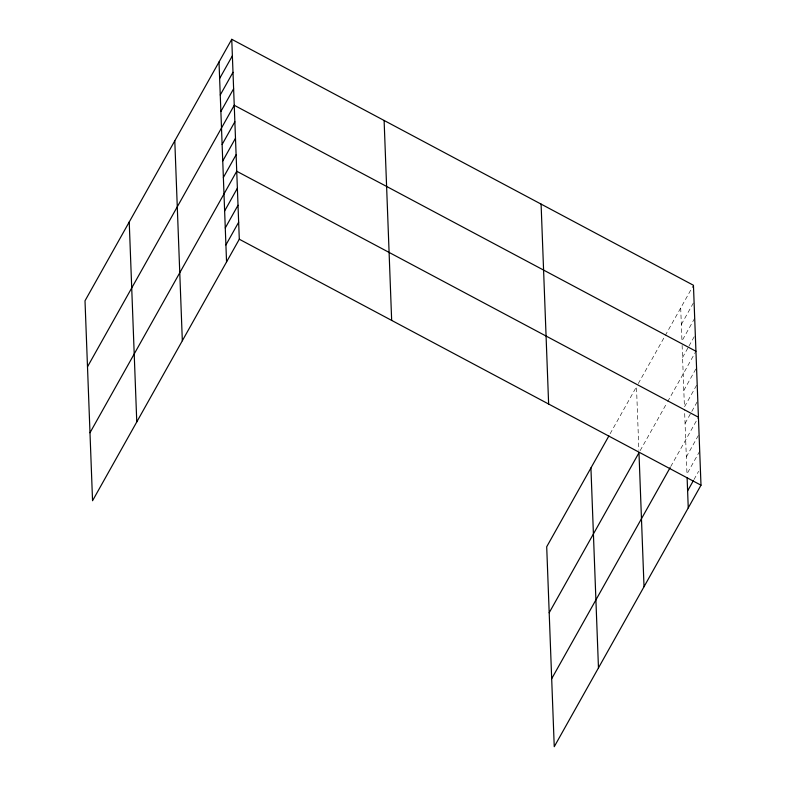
<?xml version="1.0" encoding="UTF-8"?>
<svg xmlns="http://www.w3.org/2000/svg" width="786" height="786" viewBox="0 0 786 786"><rect width="100%" height="100%" fill="white"/><g stroke="black" fill="none" stroke-linecap="round" stroke-linejoin="round"><path stroke-width="0.59" stroke-dasharray="3.93 2.95" d="M610.103 433.784L636.483 386.781L638.89 450.398M638.281 383.578L692.869 286.3M681.324 324.471L694.067 301.765M694.696 318.261L681.953 340.957L680.705 307.974M682.572 357.453L688.369 347.137M688.949 346.105L694.736 335.779M640.168 450.624L667.059 402.707M667.658 401.636L695.934 351.244M683.82 390.445L696.563 367.74M696.602 385.268L684.439 406.942L682.042 343.315M685.068 423.438L697.801 400.732M670.743 466.55L697.85 418.25M686.325 456.921L698.489 435.248M699.707 451.213L686.974 473.919L684.527 409.3M693.979 479.558L698.616 471.305"/><path stroke-width="1.18" d="M231.752 39.3L85.006 300.802L92.552 500.731L239.298 239.229L231.752 39.3L693.448 285.269L700.994 485.198L554.248 746.7L546.702 546.771L608.904 435.916M219.638 78.502L232.381 55.796M220.257 94.988L233 72.292M220.876 111.484L233.619 88.779M87.501 366.777L234.248 105.275L695.934 351.244M222.124 144.477L234.867 121.771M222.752 160.973L235.486 138.267M223.371 177.469L236.114 154.763M89.987 432.752L236.733 171.25L698.43 417.219M224.639 210.953L237.372 188.247M225.277 227.95L238.02 205.244M225.916 244.937L238.659 222.242M549.188 612.746L638.979 452.756L644.029 586.71M551.684 678.721L670.153 467.611M687.612 490.906L693.399 480.59M239.298 239.229L700.994 485.198M687.111 477.554L688.251 507.903M590.925 467.965L598.47 667.894M541.092 204.095L548.638 404.033M384.108 120.474L391.664 320.403M219.009 62.006L226.555 261.935M174.787 140.812L182.332 340.741M129.228 221.996L136.774 421.925"/></g></svg>
